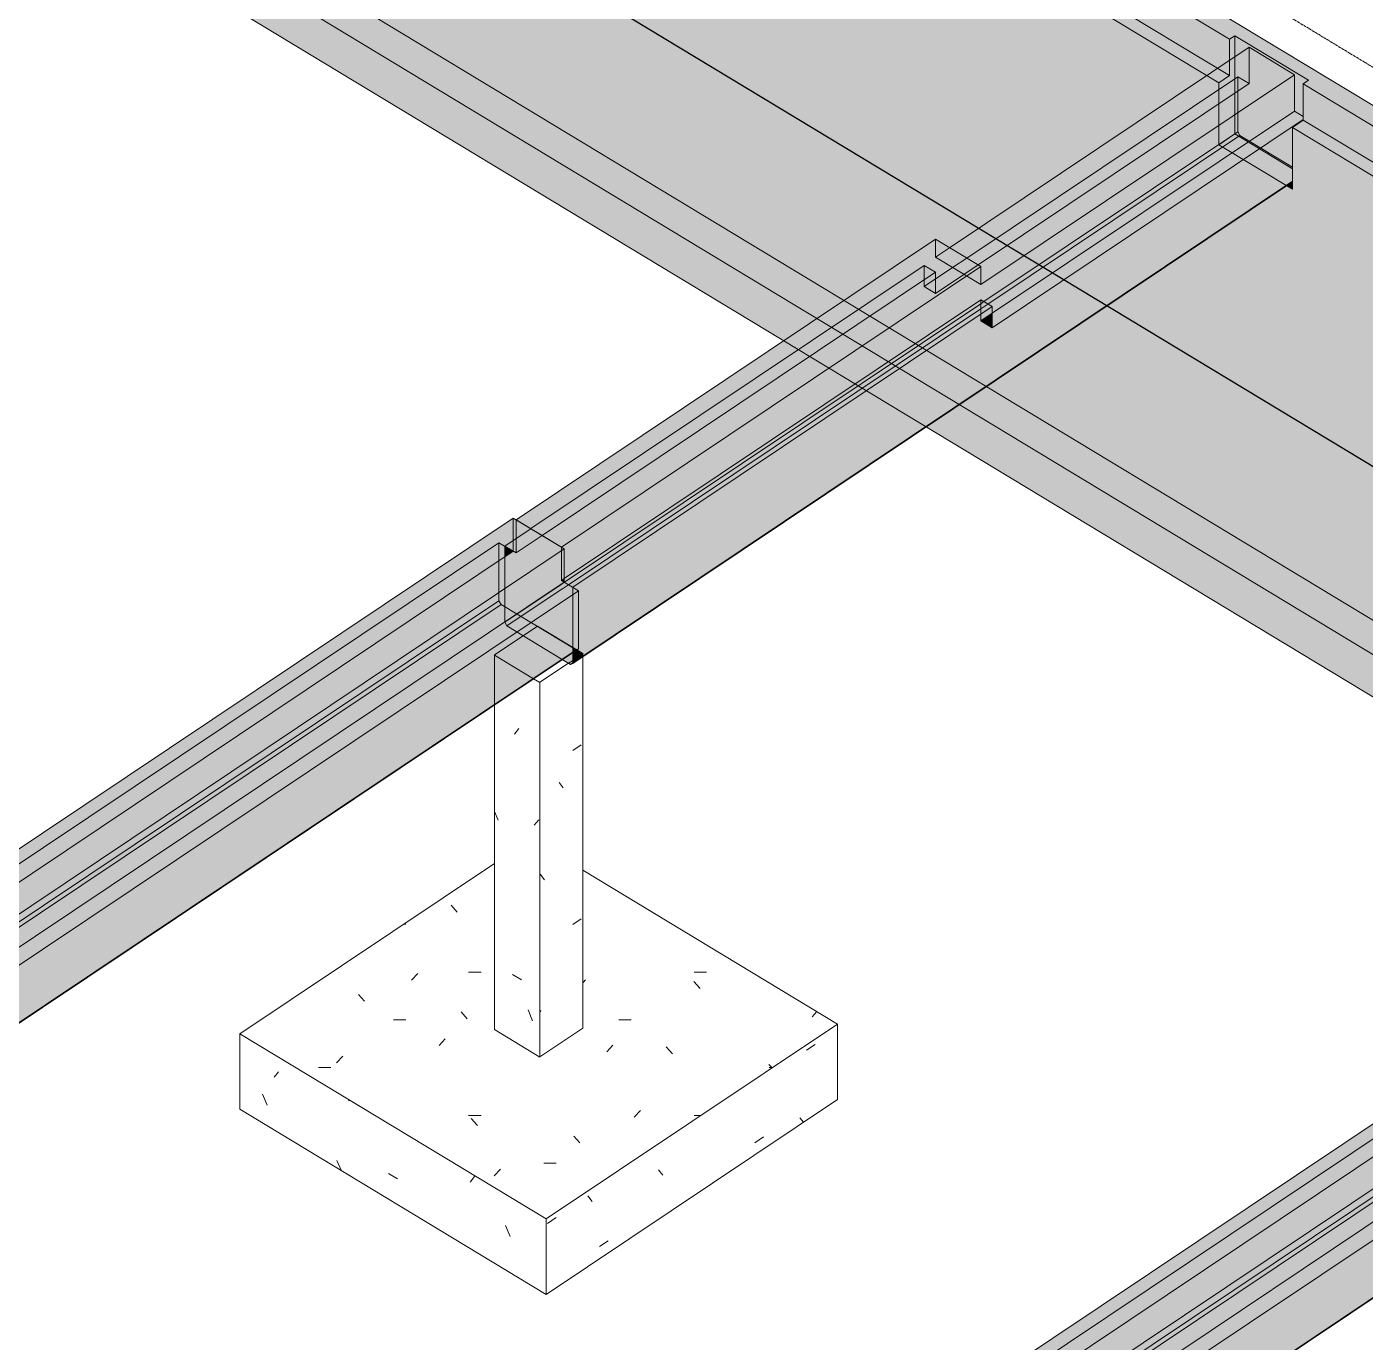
# Model space of a CAD drawing. Header units: inches. Extents: x -4071 to 5659, y -7640 to 11458.
# Drawn here: x -532.3 to -190.2, y -6276.8 to -5940.7 of the extents above; entities that cross this region are included whole.
import ezdxf

# ---------------------------------------------------------------- set-up
doc = ezdxf.new("R2010")
doc.units = ezdxf.units.IN
doc.header["$MEASUREMENT"] = 0
doc.linetypes.add('Grid Line 1_2_', pattern=[0.875, 0.5, -0.125, 0.125, -0.125])
for name, color, linetype, lineweight in [('A-FLOR-LEVL', 51, 'Continuous', 9), ('A-WALL-PATT', 111, 'Continuous', 9), ('G-ANNO-SYMB', 111, 'Continuous', 30), ('S-BEAM', 12, 'Continuous', 9), ('S-COLS', 52, 'Continuous', 9), ('S-FNDN', 32, 'Continuous', 18)]:
    doc.layers.add(name, color=color, linetype=linetype, lineweight=lineweight)
pattern_1 = [(33.782, (-6318.237, -5880.649), (52.90613, 50.213765), [2.626, -45.114, 2.626, -299.726]), (33.782, (-6318.237, -5880.649), (52.90613, 50.213765), [-50.365, -45.114, 2.626, -92.854, -159.132]), (33.782, (-6318.237, -5880.649), (52.90613, 50.213765), [-190.959, 2.626, -45.114, 2.626, -108.767]), (33.782, (-6318.237, -5880.649), (52.90613, 50.213765), [-241.324, -29.201, 2.626, -76.94]), (128.178, (-6298.398, -5859.966), (-37.9074, 18.56926), [1.765, -30.332, 1.765, -201.518]), (128.178, (-6298.398, -5859.966), (-37.9074, 18.56926), [-33.863, -30.332, 1.765, -62.429, -106.991]), (128.178, (-6298.398, -5859.966), (-37.9074, 18.56926), [-128.389, 1.765, -30.332, 1.765, -73.128]), (128.178, (-6298.398, -5859.966), (-37.9074, 18.56926), [-162.252, -19.633, 1.765, -51.73]), (249.034, (-6291.784, -5825.902), (-14.99825, -68.78229), [3.05, -52.398, -351.167]), (249.034, (-6291.784, -5825.902), (-14.99825, -68.78229), [-55.447, 3.05, -52.398, -295.72]), (249.034, (-6291.784, -5825.902), (-14.99825, -68.78229), [-110.895, 3.05, -107.845, -184.825]), (249.034, (-6291.784, -5825.902), (-14.99825, -68.78229), [-221.79, 3.05, -52.398, -129.377]), (249.034, (-6291.784, -5825.902), (-14.99825, -68.78229), [-277.237, 3.05, -33.915, -92.412]), (249.034, (-6291.784, -5825.902), (-14.99825, -68.78229), [-314.202, 3.05, -89.363])]

# ---------------------------------------------------------------- blocks, each defined once
blk = doc.blocks.new('Zapata-Rectangular - FT90 - 9-0x9-0x2-1-V14-FOUNDATION - 3D - VIEW 1')
at = {"layer": 'S-FNDN', "lineweight": 9}
h = blk.add_hatch(dxfattribs=at)
h.set_pattern_fill('FP_18', color=256, style=0, pattern_type=2)
h.set_pattern_definition([(0, (-5641.845, -7683.688), (76.8, 12.207), [3.168, -54.432, 3.168, -54.432, -307.2]), (0, (-5641.845, -7683.688), (76.8, 12.207), [-115.2, 3.168, -112.032, 3.168, -54.432, -134.4]), (0, (-5641.845, -7683.688), (76.8, 12.207), [-288, 3.168, -35.232, 3.168, -92.832]), (132.243, (-5613.045, -7677.585), (-55.02766, 36.18154), [2.356, -40.483, 2.356, -268.959]), (132.243, (-5613.045, -7677.585), (-55.02766, 36.18154), [-45.195, -40.483, 2.356, -83.322, -142.798]), (132.243, (-5613.045, -7677.585), (-55.02766, 36.18154), [-171.357, 2.356, -40.483, 2.356, -97.602]), (132.243, (-5613.045, -7677.585), (-55.02766, 36.18154), [-216.552, -26.203, 2.356, -69.043]), (227.757, (-5603.445, -7653.172), (-21.77184, -48.38888), [2.356, -40.483, -271.315]), (227.757, (-5603.445, -7653.172), (-21.77184, -48.38888), [-42.839, 2.356, -40.483, -228.476]), (227.757, (-5603.445, -7653.172), (-21.77184, -48.38888), [-85.679, 2.356, -83.322, -142.798]), (227.757, (-5603.445, -7653.172), (-21.77184, -48.38888), [-171.357, 2.356, -40.483, -99.958]), (227.757, (-5603.445, -7653.172), (-21.77184, -48.38888), [-214.196, 2.356, -26.203, -71.399]), (227.757, (-5603.445, -7653.172), (-21.77184, -48.38888), [-242.756, 2.356, -69.043])])
h.paths.add_polyline_path([(-4715.48, -6245.24), (-4641.08, -6195.47), (-4706.11, -6156.18), (-4706.16, -6196.56), (-4717.13, -6203.9), (-4728.73, -6196.89), (-4728.73, -6154.44), (-4793.76, -6197.94), (-4717.08, -6244.28)], flags=0)
h = blk.add_hatch(dxfattribs=at)
h.set_pattern_fill('FP_46', color=256, style=0, pattern_type=2)
h.set_pattern_definition([(328.86, (-4072.429, -5239.389), (55.67085, -18.81529), [2.683, -46.099, 2.683, -306.271]), (328.86, (-4072.429, -5239.389), (55.67085, -18.81529), [-51.465, -46.099, 2.683, -94.881, -162.607]), (328.86, (-4072.429, -5239.389), (55.67085, -18.81529), [-195.129, 2.683, -46.099, 2.683, -111.142]), (328.86, (-4072.429, -5239.389), (55.67085, -18.81529), [-246.594, -29.838, 2.683, -78.621]), (112.215, (-4051.552, -5244.592), (-39.88829, 68.02856), [3.037, -52.179, 3.037, -346.664]), (112.215, (-4051.552, -5244.592), (-39.88829, 68.02856), [-58.253, -52.179, 3.037, -107.395, -184.053]), (112.215, (-4051.552, -5244.592), (-39.88829, 68.02856), [-220.864, 3.037, -52.179, 3.037, -125.8]), (112.215, (-4051.552, -5244.592), (-39.88829, 68.02856), [-279.117, -33.774, 3.037, -88.99]), (231.12, (-4044.593, -5219.156), (-15.7821, -49.21331), [1.829, -31.43, 1.829, -208.811]), (231.12, (-4044.593, -5219.156), (-15.7821, -49.21331), [-35.088, -31.43, 1.829, -64.689, -110.863]), (231.12, (-4044.593, -5219.156), (-15.7821, -49.21331), [-133.036, 1.829, -31.43, 1.829, -75.775]), (231.12, (-4044.593, -5219.156), (-15.7821, -49.21331), [-168.124, -20.343, 1.829, -53.602])])
h.paths.add_polyline_path([(-4715.48, -6264.54), (-4715.48, -6245.24), (-4793.76, -6197.94), (-4793.76, -6217.24), (-4724.76, -6258.93)], flags=0)
h = blk.add_hatch(dxfattribs=at)
h.set_pattern_fill('FP_48', color=256, style=0, pattern_type=2)
h.set_pattern_definition([(33.782, (-6284.893, -5900.795), (52.90613, 50.213765), [2.626, -45.114, 2.626, -299.726]), (33.782, (-6284.893, -5900.795), (52.90613, 50.213765), [-50.365, -45.114, 2.626, -92.854, -159.132]), (33.782, (-6284.893, -5900.795), (52.90613, 50.213765), [-190.959, 2.626, -45.114, 2.626, -108.767]), (33.782, (-6284.893, -5900.795), (52.90613, 50.213765), [-241.324, -29.201, 2.626, -76.94]), (128.178, (-6265.053, -5880.113), (-37.9074, 18.56926), [1.765, -30.332, 1.765, -201.518]), (128.178, (-6265.053, -5880.113), (-37.9074, 18.56926), [-33.863, -30.332, 1.765, -62.429, -106.991]), (128.178, (-6265.053, -5880.113), (-37.9074, 18.56926), [-128.389, 1.765, -30.332, 1.765, -73.128]), (128.178, (-6265.053, -5880.113), (-37.9074, 18.56926), [-162.252, -19.633, 1.765, -51.73]), (249.034, (-6258.44, -5846.048), (-14.99825, -68.78229), [3.05, -52.398, 3.05, -348.117]), (249.034, (-6258.44, -5846.048), (-14.99825, -68.78229), [-58.497, -52.398, 3.05, -107.845, -184.825]), (249.034, (-6258.44, -5846.048), (-14.99825, -68.78229), [-221.79, 3.05, -52.398, 3.05, -126.328]), (249.034, (-6258.44, -5846.048), (-14.99825, -68.78229), [-280.287, -33.915, 3.05, -89.363])])
h.paths.add_polyline_path([(-4715.48, -6264.54), (-4641.08, -6214.77), (-4641.08, -6195.47), (-4715.48, -6245.24)], flags=0)
at = {"layer": 'S-FNDN', "color": 143, "lineweight": 9}
for p, q in [((-4728.73, -6154.44), (-4793.76, -6197.94)), ((-4641.08, -6195.47), (-4706.11, -6156.18)), ((-4793.76, -6197.94), (-4715.48, -6245.24)), ((-4793.76, -6197.94), (-4793.76, -6217.24)), ((-4715.48, -6245.24), (-4641.08, -6195.47)), ((-4641.08, -6214.77), (-4641.08, -6195.47)), ((-4641.08, -6214.77), (-4715.48, -6264.54)), ((-4715.48, -6264.54), (-4793.76, -6217.24)), ((-4715.48, -6264.54), (-4715.48, -6245.24))]:
    blk.add_line(p, q, dxfattribs=at)
blk = doc.blocks.new('034100 - Precast Structural Concrete - Column - Corbels - 16_x16_-1699972-FOUNDATION - 3D - VIEW 1')
at = {"layer": 'S-COLS'}
h = blk.add_hatch(dxfattribs=at)
h.set_pattern_fill('FP_52', color=256, style=0, pattern_type=2)
h.set_pattern_definition([(0, (-5641.845, -7587.974), (76.8, 12.207), [3.168, -54.432, 3.168, -54.432, -307.2]), (0, (-5641.845, -7587.974), (76.8, 12.207), [-115.2, 3.168, -112.032, 3.168, -54.432, -134.4]), (0, (-5641.845, -7587.974), (76.8, 12.207), [-288, 3.168, -35.232, 3.168, -92.832]), (132.243, (-5613.045, -7581.871), (-55.02766, 36.18154), [2.356, -40.483, 2.356, -268.959]), (132.243, (-5613.045, -7581.871), (-55.02766, 36.18154), [-45.195, -40.483, 2.356, -83.322, -142.798]), (132.243, (-5613.045, -7581.871), (-55.02766, 36.18154), [-171.357, 2.356, -40.483, 2.356, -97.602]), (132.243, (-5613.045, -7581.871), (-55.02766, 36.18154), [-216.552, -26.203, 2.356, -69.043]), (227.757, (-5603.445, -7557.458), (-21.77184, -48.38888), [2.356, -40.483, -271.315]), (227.757, (-5603.445, -7557.458), (-21.77184, -48.38888), [-42.839, 2.356, -40.483, -228.476]), (227.757, (-5603.445, -7557.458), (-21.77184, -48.38888), [-85.679, 2.356, -83.322, -142.798]), (227.757, (-5603.445, -7557.458), (-21.77184, -48.38888), [-171.357, 2.356, -40.483, -99.958]), (227.757, (-5603.445, -7557.458), (-21.77184, -48.38888), [-214.196, 2.356, -26.203, -71.399]), (227.757, (-5603.445, -7557.458), (-21.77184, -48.38888), [-242.756, 2.356, -69.043])])
h.paths.add_polyline_path([(-4717.13, -6108.18), (-4709.79, -6103.27), (-4711.38, -6102.32), (-4718.72, -6107.23), (-4717.19, -6108.15)], flags=0)
h = blk.add_hatch(dxfattribs=at)
h.set_pattern_fill('FP_3', color=256, style=0, pattern_type=2)
h.set_pattern_definition(pattern_1)
h.paths.add_polyline_path([(-4717.08, -6203.86), (-4706.16, -6196.56), (-4706.16, -6101.62), (-4709.28, -6103.58), (-4709.86, -6103.32), (-4717.08, -6108.15), (-4717.08, -6159.16)], flags=0)
h = blk.add_hatch(dxfattribs=at)
h.set_pattern_fill('FP_51', color=256, style=0, pattern_type=2)
h.set_pattern_definition([(328.86, (-4040.74, -5218.19), (55.67085, -18.81529), [2.683, -46.099, 2.683, -306.271]), (328.86, (-4040.74, -5218.19), (55.67085, -18.81529), [-51.465, -46.099, 2.683, -94.881, -162.607]), (328.86, (-4040.74, -5218.19), (55.67085, -18.81529), [-195.129, 2.683, -46.099, 2.683, -111.142]), (328.86, (-4040.74, -5218.19), (55.67085, -18.81529), [-246.594, -29.838, 2.683, -78.621]), (112.215, (-4019.864, -5223.393), (-39.88829, 68.02856), [3.037, -52.179, 3.037, -346.664]), (112.215, (-4019.864, -5223.393), (-39.88829, 68.02856), [-58.253, -52.179, 3.037, -107.395, -184.053]), (112.215, (-4019.864, -5223.393), (-39.88829, 68.02856), [-220.864, 3.037, -52.179, 3.037, -125.8]), (112.215, (-4019.864, -5223.393), (-39.88829, 68.02856), [-279.117, -33.774, 3.037, -88.99]), (231.12, (-4012.905, -5197.957), (-15.7821, -49.21331), [1.829, -31.43, 1.829, -208.811]), (231.12, (-4012.905, -5197.957), (-15.7821, -49.21331), [-35.088, -31.43, 1.829, -64.689, -110.863]), (231.12, (-4012.905, -5197.957), (-15.7821, -49.21331), [-133.036, 1.829, -31.43, 1.829, -75.775]), (231.12, (-4012.905, -5197.957), (-15.7821, -49.21331), [-168.124, -20.343, 1.829, -53.602])])
h.paths.add_polyline_path([(-4717.13, -6203.9), (-4717.13, -6108.18), (-4718.72, -6107.23), (-4728.73, -6113.93), (-4728.73, -6196.89), (-4724.76, -6199.29)], flags=0)
h = blk.add_hatch(dxfattribs=at)
h.set_pattern_fill('FP_3', color=256, style=0, pattern_type=2)
h.set_pattern_definition(pattern_1)
h.paths.add_polyline_path([(-4717.13, -6203.9), (-4717.08, -6203.86), (-4717.13, -6159.16)], flags=0)
h = blk.add_hatch(dxfattribs=at)
h.set_pattern_fill('FP_3', color=256, style=0, pattern_type=2)
h.set_pattern_definition(pattern_1)
h.paths.add_polyline_path([(-4706.16, -6196.56), (-4706.11, -6196.52), (-4706.16, -6159.16)], flags=0)
for p, q in [((-4721.39, -6096.27), (-4717.76, -6093.84)), ((-4717.76, -6093.84), (-4717.71, -6093.8)), ((-4717.71, -6093.8), (-4707.69, -6099.85)), ((-4728.68, -6101.14), (-4721.39, -6096.27)), ((-4728.73, -6101.18), (-4728.68, -6101.14)), ((-4728.73, -6101.18), (-4728.73, -6113.93)), ((-4718.72, -6107.23), (-4728.73, -6101.18)), ((-4708.81, -6102.62), (-4709.79, -6103.27)), ((-4706.16, -6100.85), (-4708.71, -6102.55)), ((-4707.69, -6099.85), (-4706.11, -6100.81)), ((-4706.11, -6100.81), (-4706.16, -6100.85)), ((-4706.11, -6100.81), (-4706.11, -6101.58)), ((-4706.11, -6101.58), (-4706.11, -6196.52)), ((-4709.79, -6103.27), (-4717.08, -6108.15)), ((-4717.13, -6108.18), (-4718.72, -6107.23)), ((-4717.08, -6108.15), (-4717.13, -6108.18)), ((-4717.13, -6108.18), (-4717.13, -6203.9)), ((-4728.73, -6113.93), (-4728.73, -6196.89)), ((-4717.13, -6203.9), (-4728.73, -6196.89)), ((-4706.16, -6196.56), (-4717.08, -6203.86)), ((-4706.11, -6196.52), (-4706.16, -6196.56)), ((-4717.08, -6203.86), (-4717.13, -6203.9))]:
    blk.add_line(p, q, dxfattribs=at)
blk = doc.blocks.new('034100 - Precast Structural Concrete - Inverted Tee - IT 28IT32 _11_F _ 11_B SHELF_-1925201-FOUNDATION - 3D - VIEW 1')
at = {"layer": 'S-BEAM', "transparency": 33554534}
h = blk.add_hatch(color=9, dxfattribs=at)
h.paths.add_polyline_path([(-5154.59, -6069.1), (-4963.14, -5941.02), (-4963.14, -5932.9), (-5160.97, -6065.25), (-5155.31, -6068.67)], flags=0)
h.paths.add_polyline_path([(-5164.6, -6063.06), (-4964.6, -5929.26), (-4963.14, -5930.13), (-4960.24, -5928.19), (-4960.27, -5923.39), (-4960.98, -5922.96), (-5167.64, -6061.22), (-5166.91, -6061.66)], flags=0)
h = blk.add_hatch(color=9, dxfattribs=at)
h.paths.add_polyline_path([(-5167.64, -6069.71), (-5167.64, -6065.1), (-5171.27, -6067.52), (-5168.65, -6069.1)], flags=0)
h.paths.add_polyline_path([(-5160.98, -6065.26), (-4963.14, -5932.9), (-4963.17, -5930.13), (-4964.6, -5929.26), (-5164.61, -6063.07)], flags=0)
for points in [[(-5154.59, -6077.59), (-4963.14, -5949.51), (-4963.14, -5941.02), (-5154.59, -6069.1), (-5154.59, -6077.16)], [(-5150.97, -6079.78), (-4960.06, -5952.07), (-4962.57, -5950.55), (-4963.18, -5949.54), (-5154.59, -6077.59), (-5151.54, -6079.44)], [(-5149.81, -6093.84), (-4965.77, -5970.71), (-4965.71, -5957.93), (-4958.43, -5953.05), (-4960.06, -5952.07), (-5150.97, -6079.78), (-5150.97, -6088.97), (-5149.81, -6089.71)], [(-5167.64, -6069.71), (-5160.98, -6065.26), (-5164.61, -6063.07), (-5167.64, -6065.1), (-5167.64, -6069.1)], [(-5171.27, -6073.06), (-5166.93, -6070.16), (-5169.83, -6068.4), (-5171.27, -6069.37), (-5171.27, -6069.71)], [(-5151.54, -6094.88), (-5150.97, -6094.61), (-5150.97, -6088.97), (-5161.46, -6082.7), (-5166.32, -6085.95), (-5151.98, -6094.61)]]:
    blk.add_hatch(color=9, dxfattribs=at).paths.add_polyline_path(points, flags=0)
h = blk.add_hatch(color=9, dxfattribs=at)
h.paths.add_polyline_path([(-5150.97, -6094.61), (-5149.81, -6093.84), (-5149.86, -6089.64), (-5150.97, -6089.04), (-5150.97, -6090.45)], flags=0)
h.paths.add_polyline_path([(-4965.77, -5970.71), (-4948.41, -5959.1), (-4958.43, -5953.05), (-4965.77, -5957.96)], flags=0)
h = blk.add_hatch(color=9, dxfattribs=at)
h.paths.add_polyline_path([(-5152.43, -6088.09), (-5152.43, -6078.91), (-5155.33, -6077.15), (-5155.33, -6068.67), (-5160.98, -6065.26), (-5167.64, -6069.71), (-5171.27, -6067.52), (-5171.27, -6069.37), (-5169.83, -6068.4), (-5166.93, -6070.16), (-5171.27, -6073.06), (-5171.27, -6082.35), (-5170.7, -6083.3), (-5166.32, -6085.95), (-5161.35, -6082.7), (-5152.78, -6087.88)], flags=0)
h.paths.add_polyline_path([(-5167.64, -6065.1), (-5164.61, -6063.07), (-5166.93, -6061.66), (-5167.64, -6062.14)], flags=0)
h = blk.add_hatch(color=9, dxfattribs=at)
h.paths.add_polyline_path([(-5150.97, -6088.97), (-5150.97, -6079.78), (-5154.59, -6077.59), (-5154.59, -6069.1), (-5155.33, -6068.67), (-5155.33, -6077.16), (-5152.43, -6078.91), (-5152.35, -6088.14), (-5151.54, -6088.63)], flags=0)
h.paths.add_polyline_path([(-5164.61, -6063.07), (-5164.6, -6063.06), (-5167.64, -6061.22), (-5167.64, -6062.14), (-5166.93, -6061.66)], flags=0)
at = {"layer": 'S-BEAM', "color": 143}
for p, q in [((-5167.64, -6061.22), (-4960.98, -5922.96)), ((-4960.98, -5922.96), (-4947.93, -5930.85)), ((-4947.93, -5930.85), (-5154.59, -6069.1)), ((-4947.93, -5930.85), (-4947.93, -5939.34)), ((-5154.59, -6077.59), (-4947.93, -5939.34)), ((-5150.97, -6079.78), (-4944.31, -5941.53)), ((-4947.93, -5939.34), (-4944.31, -5941.53)), ((-4944.31, -5941.53), (-4944.31, -5956.36)), ((-5150.97, -6094.61), (-4944.31, -5956.36)), ((-5154.59, -6069.1), (-5167.64, -6061.22)), ((-5167.64, -6061.22), (-5167.64, -6062.14)), ((-5154.59, -6077.59), (-5154.59, -6069.1)), ((-5150.97, -6079.78), (-5154.59, -6077.59)), ((-5150.97, -6094.61), (-5150.97, -6079.78)), ((-5152.42, -6094.35), (-5151.54, -6094.88)), ((-5151.54, -6094.88), (-5150.97, -6094.61))]:
    blk.add_line(p, q, dxfattribs=at)
at = {"layer": 'S-BEAM', "color": 9}
for p, q in [((-4960.98, -5931.45), (-4960.98, -5922.96)), ((-5164.6, -6063.06), (-4964.6, -5929.26)), ((-5160.97, -6065.25), (-4960.98, -5931.45)), ((-4964.6, -5933.88), (-4964.6, -5929.26)), ((-4964.6, -5929.26), (-4960.98, -5931.45)), ((-4964.6, -5944.09), (-4964.6, -5933.88)), ((-5155.33, -6071.69), (-4964.6, -5944.09)), ((-5155.33, -6073.02), (-4964.03, -5945.05)), ((-4964.03, -5945.05), (-4964.6, -5944.09)), ((-4944.88, -5956.62), (-4964.03, -5945.05)), ((-5150.97, -6094.49), (-4944.88, -5956.62)), ((-4944.31, -5956.36), (-4944.88, -5956.62)), ((-5171.27, -6067.52), (-5167.64, -6065.1)), ((-5167.64, -6062.14), (-5167.64, -6069.71)), ((-5167.64, -6065.1), (-5164.61, -6063.07)), ((-5167.64, -6069.71), (-5160.98, -6065.26)), ((-5167.64, -6069.71), (-5171.27, -6067.52)), ((-5171.27, -6067.52), (-5171.27, -6069.37)), ((-5171.27, -6069.37), (-5171.27, -6073.06)), ((-5171.27, -6082.35), (-5155.33, -6071.69)), ((-5171.27, -6073.06), (-5171.27, -6082.35)), ((-5170.7, -6083.3), (-5155.33, -6073.02)), ((-5171.27, -6082.35), (-5170.7, -6083.3)), ((-5170.7, -6083.3), (-5152.43, -6094.34)), ((-5151.54, -6094.88), (-5150.99, -6094.51))]:
    blk.add_line(p, q, dxfattribs=at)
blk = doc.blocks.new('034100 - Precast Structural Concrete - Inverted Tee - IT 28IT32 _11_F _ 11_B SHELF_-1925202-FOUNDATION - 3D - VIEW 1')
at = {"layer": 'S-BEAM', "transparency": 33554534}
h = blk.add_hatch(color=9, dxfattribs=at)
h.paths.add_polyline_path([(-4680.55, -6355.55), (-4680.55, -6355.53), (-4686.93, -6351.69)], flags=0)
h.paths.add_polyline_path([(-4690.55, -6349.5), (-4690.54, -6349.49), (-4693.6, -6347.66)], flags=0)
h.paths.add_polyline_path([(-4474.57, -6216.83), (-4474.57, -6216.81), (-4479.5, -6213.85)], flags=0)
h.paths.add_polyline_path([(-4482.4, -6212.1), (-4482.39, -6212.09), (-4486.17, -6209.82)], flags=0)
h = blk.add_hatch(color=9, dxfattribs=at)
h.paths.add_polyline_path([(-4680.53, -6355.54), (-4489.07, -6227.45), (-4489.07, -6219.33), (-4686.91, -6351.68), (-4680.55, -6355.53)], flags=0)
h.paths.add_polyline_path([(-4690.54, -6349.49), (-4490.51, -6215.67), (-4489.06, -6216.55), (-4486.17, -6214.62), (-4486.17, -6209.8), (-4486.88, -6209.37), (-4693.56, -6347.66)], flags=0)
h = blk.add_hatch(color=9, dxfattribs=at)
h.paths.add_polyline_path([(-4693.6, -6356.15), (-4693.6, -6351.54), (-4697.19, -6353.96), (-4693.9, -6355.97)], flags=0)
h.paths.add_polyline_path([(-4686.91, -6351.68), (-4489.07, -6219.33), (-4489.07, -6216.54), (-4490.51, -6215.67), (-4690.54, -6349.49)], flags=0)
h = blk.add_hatch(color=9, dxfattribs=at)
h.paths.add_polyline_path([(-4693.6, -6356.15), (-4686.91, -6351.68), (-4690.55, -6349.5), (-4693.6, -6351.54), (-4693.6, -6355.97)], flags=0)
h.paths.add_polyline_path([(-4694.32, -6355.72), (-4694.31, -6355.71), (-4697.22, -6353.96)], flags=0)
h.paths.add_polyline_path([(-4486.9, -6217.87), (-4486.88, -6217.86), (-4487.92, -6217.26)], flags=0)
h = blk.add_hatch(color=9, dxfattribs=at)
h.paths.add_polyline_path([(-4676.93, -6366.23), (-4676.93, -6366.21), (-4679.81, -6364.47), (-4679.81, -6363.54), (-4680.55, -6364.04), (-4676.94, -6366.22)], flags=0)
h.paths.add_polyline_path([(-4471.68, -6227.07), (-4471.68, -6227.05), (-4472.25, -6226.73)], flags=0)
for points in [[(-4679.81, -6363.54), (-4489.07, -6235.94), (-4489.07, -6227.45), (-4680.52, -6355.55), (-4679.81, -6355.97), (-4679.81, -6356.15)], [(-4676.91, -6366.22), (-4485.99, -6238.49), (-4488.5, -6236.97), (-4489.11, -6235.96), (-4679.81, -6363.54), (-4679.81, -6364.47), (-4676.93, -6366.21)], [(-4675.74, -6380.26), (-4491.69, -6257.14), (-4491.64, -6244.35), (-4484.35, -6239.48), (-4485.99, -6238.49), (-4676.91, -6366.23), (-4676.91, -6375.39), (-4675.74, -6376.13)], [(-4697.22, -6357.66), (-4694.32, -6355.72), (-4697.22, -6353.96), (-4697.22, -6356.15)], [(-4680.55, -6364.04), (-4679.81, -6363.54), (-4679.81, -6355.97), (-4680.55, -6355.55), (-4680.55, -6356.47)], [(-4677.5, -6381.32), (-4676.93, -6381.06), (-4676.93, -6375.38), (-4687.39, -6369.13), (-4692.27, -6372.39), (-4677.93, -6381.06)]]:
    blk.add_hatch(color=9, dxfattribs=at).paths.add_polyline_path(points, flags=0)
h = blk.add_hatch(color=9, dxfattribs=at)
h.paths.add_polyline_path([(-4676.91, -6381.05), (-4675.74, -6380.26), (-4675.79, -6376.07), (-4676.91, -6375.46), (-4676.91, -6376.88)], flags=0)
h.paths.add_polyline_path([(-4491.69, -6257.14), (-4474.34, -6245.53), (-4484.35, -6239.48), (-4491.69, -6244.39)], flags=0)
h = blk.add_hatch(color=9, dxfattribs=at)
h.paths.add_polyline_path([(-4676.93, -6375.38), (-4676.94, -6366.22), (-4680.55, -6364.04), (-4680.55, -6355.55), (-4686.93, -6351.69), (-4693.6, -6356.15), (-4694.32, -6355.72), (-4697.22, -6357.66), (-4697.22, -6368.79), (-4696.65, -6369.75), (-4692.27, -6372.39), (-4687.28, -6369.13), (-4677.5, -6375.04)], flags=0)
h.paths.add_polyline_path([(-4693.6, -6351.54), (-4690.55, -6349.5), (-4693.6, -6347.66)], flags=0)
at = {"layer": 'S-BEAM', "color": 143}
for p, q in [((-4693.6, -6347.66), (-4486.88, -6209.37)), ((-4486.88, -6209.37), (-4473.83, -6217.26)), ((-4473.83, -6217.26), (-4680.55, -6355.55)), ((-4473.83, -6217.26), (-4473.83, -6225.75)), ((-4679.81, -6363.54), (-4473.83, -6225.75)), ((-4473.83, -6225.75), (-4470.21, -6227.94)), ((-4676.93, -6366.23), (-4470.21, -6227.94)), ((-4470.21, -6227.94), (-4470.21, -6242.77)), ((-4676.93, -6381.06), (-4470.21, -6242.77)), ((-4680.55, -6355.55), (-4693.6, -6347.66)), ((-4676.93, -6366.23), (-4679.83, -6364.48)), ((-4676.93, -6381.06), (-4676.93, -6366.23))]:
    blk.add_line(p, q, dxfattribs=at)
at = {"layer": 'S-BEAM', "color": 9}
for p, q in [((-4486.88, -6217.86), (-4486.88, -6209.37)), ((-4690.54, -6349.49), (-4490.51, -6215.67)), ((-4490.51, -6220.29), (-4490.51, -6215.67)), ((-4490.51, -6215.67), (-4486.88, -6217.86)), ((-4686.91, -6351.68), (-4486.88, -6217.86)), ((-4490.51, -6230.5), (-4490.51, -6220.29)), ((-4679.81, -6357.15), (-4490.51, -6230.5)), ((-4679.81, -6358.48), (-4489.93, -6231.46)), ((-4489.93, -6231.46), (-4490.51, -6230.5)), ((-4489.07, -6231.98), (-4489.93, -6231.46)), ((-4471.68, -6242.49), (-4489.07, -6231.98)), ((-4676.91, -6380.93), (-4470.78, -6243.03)), ((-4470.78, -6243.03), (-4471.66, -6242.5)), ((-4470.21, -6242.77), (-4470.78, -6243.03)), ((-4693.6, -6347.66), (-4693.6, -6356.15)), ((-4697.22, -6353.96), (-4693.6, -6351.54)), ((-4693.6, -6351.54), (-4690.55, -6349.5)), ((-4693.6, -6356.15), (-4686.93, -6351.69)), ((-4693.6, -6356.15), (-4697.22, -6353.96)), ((-4697.22, -6353.96), (-4697.22, -6357.66)), ((-4680.55, -6364.04), (-4680.55, -6355.55)), ((-4697.22, -6368.79), (-4679.81, -6357.15)), ((-4697.22, -6357.66), (-4697.22, -6368.79)), ((-4696.65, -6369.75), (-4679.81, -6358.48)), ((-4680.55, -6364.04), (-4679.81, -6363.54)), ((-4679.83, -6364.48), (-4680.55, -6364.04)), ((-4697.22, -6368.79), (-4696.65, -6369.75)), ((-4696.65, -6369.75), (-4677.5, -6381.32)), ((-4677.5, -6381.32), (-4676.95, -6380.95)), ((-4677.5, -6381.32), (-4676.93, -6381.06))]:
    blk.add_line(p, q, dxfattribs=at)

msp = doc.modelspace()

# ---------------------------------------------------------------- hatches: boundary and pattern name
at = {"layer": 'A-WALL-PATT'}
h = msp.add_hatch(dxfattribs=at)
h.set_pattern_fill('FP_61', color=256, style=0, pattern_type=2)
h.set_pattern_definition([(33.618, (463.92, -5091.917), (49.9131, -34.807), [4.029, -44.314]), (325.11, (463.92, -5091.917), (-9.655, 61.5722), [5.071, -55.78]), (98.912, (468.08, -5094.817), (40.2577, 26.7647), [5.194, -57.131]), (26.822, (463.92, -5077.1), (74.268, -57.1358), [6.074, -66.809]), (95.852, (470.11, -5081.86), (65.042, 32.886), [7.541, -82.953]), (322.428, (463.92, -5077.096), (65.042, 32.886), [7.809, -85.894]), (348.942, (470.88, -5085.006), (41.5373, -54.9308), [4.965, -54.611]), (307.096, (470.88, -5085.006), (16.93165, 43.50455), [5.739, -63.129]), (68.734, (474.34, -5089.583), (58.4698, -11.427), [3.89, -42.793]), (12.019, (463.92, -5091.917), (0.84624, 24.15677), [1.863, -34.94, 1.863, -35.956, -37.395]), (12.019, (463.92, -5091.917), (0.84624, 24.15677), [-74.621, 1.863, -35.532]), (335.109, (463.92, -5091.917), (18.30617, 18.16544), [2.51, -26.544, 2.51, -45.939, -19.205]), (335.109, (463.92, -5091.917), (18.30617, 18.16544), [-77.503, 2.51, -16.695]), (307.943, (448.402, -5082.541), (37.14794, -24.11492), [3.15, -20.713, 3.15, -71.301, -98.791]), (307.943, (448.402, -5082.541), (37.14794, -24.11492), [-98.314, 3.15, -95.641]), (302.331, (441.443, -5078.336), (40.58288, -17.1022), [3.166, -28.012, 3.166, -46.527, -70.51]), (302.331, (441.443, -5078.336), (40.58288, -17.1022), [-80.871, 3.166, -67.345])])
h.paths.add_polyline_path([(164.821, -6305.579), (190.643, -6288.305), (194.992, -6290.933), (194.992, -6292.342), (237.741, -6263.743), (242.141, -6266.371), (263.775, -6251.899), (28.189, -6109.561), (28.189, -6125.385), (26.683, -6124.475), (-50.01, -6175.782), (152.494, -6298.132)], flags=0)
h.paths.add_polyline_path([(-86.462, -6153.758), (-63.079, -6138.116), (-59.442, -6140.314), (6.297, -6096.335), (-208.847, -5966.348), (-208.881, -5982.151), (-210.353, -5981.262), (-287.045, -6032.569), (-86.701, -6153.614)], flags=0)
h.paths.add_polyline_path([(-323.498, -6010.545), (-300.115, -5994.903), (-296.477, -5997.1), (-230.745, -5953.118), (-445.883, -5823.135), (-445.883, -5838.958), (-447.479, -5838.11), (-524.081, -5889.356), (-323.737, -6010.401)], flags=0)
h.paths.add_polyline_path([(-560.533, -5867.332), (-537.151, -5851.689), (-533.513, -5853.887), (-498.088, -5830.188), (-508.223, -5824.064), (-508.223, -5796.277), (-482.127, -5812.043), (-482.046, -5819.456), (-467.781, -5809.904), (-682.919, -5679.922), (-682.919, -5695.745), (-684.424, -5694.836), (-761.117, -5746.143), (-560.773, -5867.187)], flags=0)
h.paths.add_polyline_path([(-525.62, -5813.553), (-551.715, -5797.787), (-551.715, -5769.999), (-525.62, -5785.766), (-525.62, -5811.748)], flags=0)
h.paths.add_polyline_path([(-569.112, -5787.276), (-595.208, -5771.509), (-595.208, -5743.721), (-569.112, -5759.488), (-569.112, -5778.544)], flags=0)
h.paths.add_polyline_path([(-797.569, -5724.119), (-774.186, -5708.476), (-770.549, -5710.674), (-704.816, -5666.691), (-919.954, -5536.708), (-919.954, -5552.532), (-921.551, -5551.683), (-998.153, -5602.929), (-797.808, -5723.974)], flags=0)
h.paths.add_polyline_path([(-1034.605, -5580.906), (-1011.222, -5565.263), (-1007.585, -5567.461), (-941.846, -5523.482), (-1088.851, -5434.664), (-1088.851, -5548.131), (-1034.844, -5580.761)], flags=0)
at = {"layer": 'S-BEAM', "transparency": 33554534}
for points in [[(-288.517, -6006.541), (-208.349, -5952.91), (-219.947, -5945.902), (-296.477, -5997.1), (-292.102, -5999.744), (-222.847, -5953.413), (-219.947, -5955.165), (-289.202, -6001.496), (-288.517, -6001.91)], [(-305.231, -6021.582), (-288.517, -6010.401), (-285.617, -6012.152), (-285.617, -6013.864), (-208.349, -5962.172), (-208.349, -5952.91), (-288.517, -6006.541), (-292.155, -6004.343), (-311.894, -6017.556), (-307.719, -6020.078)], [(-285.617, -6017.556), (-206.092, -5964.354), (-206.092, -5963.536), (-208.349, -5962.172), (-285.617, -6013.864), (-285.617, -6015.891)], [(-287.045, -6032.569), (-208.847, -5980.255), (-208.847, -5966.348), (-206.092, -5964.505), (-206.092, -5964.354), (-285.617, -6017.556), (-288.517, -6015.804), (-288.554, -6014.117), (-302.331, -6023.334), (-288.517, -6031.68)], [(-311.899, -6017.553), (-292.155, -6004.343), (-292.84, -6003.929), (-300.115, -6008.796), (-303.015, -6007.045), (-295.739, -6002.178), (-300.115, -5999.534), (-296.477, -5997.1), (-300.115, -5994.903), (-323.498, -6010.545), (-319.728, -6012.823), (-303.015, -6001.641), (-300.115, -6003.393), (-316.829, -6014.574)], [(-292.84, -6003.929), (-289.202, -6001.496), (-292.102, -5999.744), (-295.739, -6002.178)], [(-316.829, -6014.574), (-300.115, -6003.393), (-303.015, -6001.641), (-319.728, -6012.823)], [(-302.331, -6023.334), (-288.517, -6014.092), (-288.517, -6010.401), (-305.231, -6021.582)], [(-288.517, -6015.804), (-285.617, -6013.864), (-285.617, -6012.152), (-288.517, -6010.401), (-288.517, -6014.139)], [(-332.205, -6024.861), (-316.829, -6014.574), (-319.728, -6012.823), (-335.105, -6023.109)], [(-285.617, -6017.556), (-285.617, -6013.864), (-288.517, -6015.804)], [(-320.607, -6031.869), (-305.231, -6021.582), (-311.904, -6017.556), (-327.276, -6027.839), (-322.672, -6030.621)], [(-317.708, -6033.62), (-302.331, -6023.334), (-305.231, -6021.582), (-320.607, -6031.869), (-317.912, -6033.497)], [(-302.422, -6042.856), (-287.045, -6032.569), (-302.331, -6023.334), (-317.708, -6033.62), (-310.863, -6037.756)], [(-394.987, -6081.628), (-320.607, -6031.869), (-327.276, -6027.839), (-395.702, -6073.629), (-394.987, -6074.061), (-394.987, -6081.603)], [(-392.802, -6083.858), (-317.708, -6033.62), (-320.607, -6031.869), (-394.987, -6081.628), (-394.965, -6082.551), (-393.373, -6083.513)], [(-390.201, -6101.579), (-302.422, -6042.856), (-317.708, -6033.62), (-392.802, -6083.872), (-391.363, -6084.741), (-391.363, -6099.571), (-391.786, -6099.854), (-390.201, -6100.847), (-390.201, -6101.238)], [(-407.3, -6075.099), (-400.642, -6070.644), (-403.541, -6068.893), (-407.3, -6071.407), (-407.3, -6074.061)], [(-410.199, -6076.116), (-408.035, -6074.668), (-410.199, -6073.361), (-410.199, -6075.099)], [(-395.702, -6082.106), (-394.987, -6081.509), (-394.987, -6074.061), (-395.702, -6073.629), (-395.702, -6075.099)], [(-394.987, -6082.537), (-394.987, -6081.628), (-395.702, -6082.106)], [(-391.786, -6099.854), (-391.363, -6099.571), (-391.363, -6084.741), (-392.802, -6083.872), (-392.802, -6099.24)], [(-393.373, -6103.582), (-392.802, -6103.319), (-392.802, -6099.24), (-401.854, -6093.84), (-405.481, -6096.267), (-393.808, -6103.319)], [(-392.802, -6103.319), (-390.201, -6101.579), (-390.256, -6100.778), (-392.802, -6099.309), (-392.802, -6102.551)]]:
    msp.add_hatch(color=254, dxfattribs=at).paths.add_polyline_path(points, flags=0)
h = msp.add_hatch(color=254, dxfattribs=at)
h.paths.add_polyline_path([(-300.115, -6008.796), (-292.84, -6003.929), (-295.739, -6002.178), (-303.015, -6007.045)], flags=0)
h.paths.add_polyline_path([(-289.202, -6001.496), (-219.947, -5955.165), (-222.847, -5953.413), (-292.102, -5999.744)], flags=0)
h = msp.add_hatch(color=254, dxfattribs=at)
h.paths.add_polyline_path([(-288.517, -6006.541), (-288.517, -6001.91), (-289.202, -6001.496), (-292.84, -6003.929), (-292.155, -6004.343)], flags=0)
h.paths.add_polyline_path([(-295.739, -6002.178), (-292.102, -5999.744), (-296.477, -5997.1), (-300.115, -5999.534), (-296.182, -6001.91)], flags=0)
h = msp.add_hatch(color=254, dxfattribs=at)
h.paths.add_polyline_path([(-327.276, -6027.839), (-311.899, -6017.553), (-316.829, -6014.574), (-332.205, -6024.861)], flags=0)
h.paths.add_polyline_path([(-335.105, -6023.109), (-319.728, -6012.823), (-323.498, -6010.545), (-338.874, -6020.832)], flags=0)
h = msp.add_hatch(color=254, dxfattribs=at)
h.paths.add_polyline_path([(-395.702, -6073.615), (-327.276, -6027.839), (-332.205, -6024.861), (-400.631, -6070.637), (-397.584, -6072.478)], flags=0)
h.paths.add_polyline_path([(-403.53, -6068.885), (-335.105, -6023.109), (-338.874, -6020.832), (-407.3, -6066.608)], flags=0)
h = msp.add_hatch(color=254, dxfattribs=at)
h.paths.add_polyline_path([(-407.3, -6075.099), (-407.3, -6071.407), (-410.199, -6073.347), (-408.035, -6074.654)], flags=0)
h.paths.add_polyline_path([(-400.642, -6070.644), (-332.205, -6024.861), (-335.105, -6023.109), (-403.541, -6068.893)], flags=0)
h = msp.add_hatch(color=254, dxfattribs=at)
h.paths.add_polyline_path([(-392.802, -6099.24), (-392.825, -6083.858), (-395.702, -6082.106), (-395.724, -6073.615), (-400.642, -6070.644), (-407.3, -6075.099), (-408.035, -6074.668), (-410.199, -6076.116), (-410.199, -6092.808), (-409.497, -6093.84), (-405.481, -6096.267), (-401.739, -6093.84), (-393.373, -6098.895)], flags=0)
h.paths.add_polyline_path([(-407.3, -6071.407), (-403.541, -6068.893), (-407.3, -6066.622)], flags=0)
h = msp.add_hatch(color=254, dxfattribs=at)
h.paths.add_polyline_path([(-392.802, -6083.872), (-392.802, -6083.858), (-392.813, -6083.865)], flags=0)
h.paths.add_polyline_path([(-395.702, -6073.629), (-395.702, -6073.615), (-395.712, -6073.623)], flags=0)
h.paths.add_polyline_path([(-403.541, -6068.893), (-403.53, -6068.885), (-407.3, -6066.622)], flags=0)
at = {"layer": 'S-FNDN'}
for points in [[(266.53, -6240.792), (270.663, -6238.027), (-1081.963, -5420.792), (-1086.096, -5423.558), (-936.046, -5514.215), (-934.668, -5513.294), (-915.821, -5524.681), (-917.199, -5525.602), (-699.01, -5657.429), (-697.632, -5656.507), (-678.785, -5667.894), (-680.163, -5668.816), (-461.974, -5800.642), (-460.596, -5799.72), (-441.75, -5811.107), (-443.127, -5812.029), (-224.939, -5943.855), (-223.561, -5942.933), (-204.714, -5954.32), (-206.092, -5955.242), (12.097, -6087.068), (13.475, -6086.147), (32.322, -6097.534), (30.944, -6098.455), (263.775, -6239.128)], [(-224.939, -5949.241), (-223.561, -5948.32), (-223.561, -5942.933), (-224.939, -5943.855), (-224.939, -5945.902)], [(-208.847, -5982.172), (-208.847, -5980.255), (-210.353, -5981.262), (-208.881, -5982.151)]]:
    msp.add_hatch(color=256, dxfattribs=at).paths.add_polyline_path(points, flags=0)
h = msp.add_hatch(color=256, dxfattribs=at)
h.paths.add_polyline_path([(266.53, -6250.055), (266.53, -6240.792), (30.944, -6098.455), (30.944, -6107.718), (263.775, -6248.39)], flags=0)
h.paths.add_polyline_path([(9.053, -6094.491), (12.097, -6092.455), (12.097, -6087.068), (-206.092, -5955.242), (-206.092, -5964.505), (0.155, -6089.115)], flags=0)
h.paths.add_polyline_path([(-227.983, -5951.278), (-224.939, -5949.241), (-224.939, -5943.855), (-443.127, -5812.029), (-443.127, -5821.291), (-236.881, -5945.902)], flags=0)
h.paths.add_polyline_path([(-465.019, -5808.065), (-461.974, -5806.028), (-461.974, -5800.642), (-680.163, -5668.816), (-680.163, -5678.078), (-469.859, -5805.141)], flags=0)
h.paths.add_polyline_path([(-702.054, -5664.852), (-699.01, -5662.815), (-699.01, -5657.429), (-917.199, -5525.602), (-917.199, -5534.865), (-710.952, -5659.476)], flags=0)
h.paths.add_polyline_path([(-939.09, -5521.639), (-936.046, -5519.602), (-936.046, -5514.215), (-1086.096, -5423.558), (-1086.096, -5432.82), (-940.667, -5520.686)], flags=0)
h = msp.add_hatch(color=256, dxfattribs=at)
h.paths.add_polyline_path([(30.944, -6106.749), (30.944, -6098.455), (32.322, -6097.534), (13.475, -6086.147), (13.475, -6091.533), (17.088, -6089.115), (28.687, -6096.123), (28.687, -6105.385)], flags=0)
h.paths.add_polyline_path([(-206.092, -5963.536), (-206.092, -5955.242), (-204.714, -5954.32), (-223.561, -5942.933), (-223.561, -5948.32), (-219.947, -5945.902), (-208.349, -5952.91), (-208.349, -5962.172)], flags=0)
h.paths.add_polyline_path([(-443.127, -5820.323), (-443.127, -5812.029), (-441.75, -5811.107), (-460.596, -5799.813), (-460.596, -5805.107), (-456.983, -5802.689), (-445.385, -5809.696), (-445.385, -5818.959)], flags=0)
h.paths.add_polyline_path([(-680.163, -5677.11), (-680.163, -5668.816), (-678.785, -5667.894), (-697.632, -5656.507), (-697.632, -5661.893), (-694.019, -5659.476), (-682.421, -5666.483), (-682.421, -5675.746)], flags=0)
h.paths.add_polyline_path([(-917.199, -5533.897), (-917.199, -5525.602), (-915.821, -5524.681), (-934.668, -5513.294), (-934.668, -5518.68), (-931.054, -5516.263), (-919.456, -5523.27), (-919.456, -5532.533)], flags=0)
h = msp.add_hatch(color=256, dxfattribs=at)
h.paths.add_polyline_path([(271.023, -6256.278), (277.912, -6251.67), (270.663, -6247.29), (266.53, -6250.055), (30.944, -6107.718), (28.189, -6109.561), (270.663, -6256.061)], flags=0)
h.paths.add_polyline_path([(6.297, -6096.335), (9.053, -6094.491), (-206.092, -5964.505), (-208.847, -5966.348), (6.291, -6096.331)], flags=0)
h.paths.add_polyline_path([(-230.739, -5953.122), (-227.983, -5951.278), (-443.127, -5821.291), (-445.883, -5823.135), (-230.745, -5953.118)], flags=0)
h.paths.add_polyline_path([(-467.774, -5809.908), (-465.019, -5808.065), (-680.163, -5678.078), (-682.919, -5679.922), (-467.781, -5809.904)], flags=0)
h.paths.add_polyline_path([(-704.81, -5666.695), (-702.054, -5664.852), (-917.199, -5534.865), (-919.954, -5536.708), (-704.816, -5666.691)], flags=0)
at = {"layer": 'S-FNDN', "lineweight": 9}
h = msp.add_hatch(dxfattribs=at)
h.set_pattern_fill('FP_16', color=256, style=0, pattern_type=2)
h.set_pattern_definition([(37.15, (-1325.936, -7683.69), (68.85715, -3.8302), [5.806, -63.871]), (356.816, (-1325.936, -7683.69), (-13.3197, 45.9087), [5.747, -63.216]), (106.18, (-1320.2, -7684.01), (55.5361, 42.0792), [3.984, -43.818]), (33.528, (-1325.936, -7671.48), (102.4555, -10.1033), [8.97, -98.667]), (100.369, (-1317.4, -7672.32), (89.7276, 59.4527), [5.893, -64.818]), (354.369, (-1325.936, -7671.48), (89.7277, 59.4537), [8.579, -94.373]), (13.715, (-1316.336, -7674.533), (57.30284, -24.57256), [6.919, -76.11]), (336.789, (-1316.336, -7674.533), (23.3586, 44.2582), [5.196, -57.154]), (62.176, (-1311.56, -7676.58), (80.6615, 19.6845), [4.17, -45.874]), (26.005, (-1325.936, -7683.688), (1.16687, 20.31766), [2.796, -52.455, 2.796, -53.98, -56.141]), (26.005, (-1325.936, -7683.688), (1.16687, 20.31766), [-112.028, 2.796, -53.345]), (4.784, (-1325.936, -7683.688), (25.25438, 24.07207), [3.152, -33.334, 3.152, -57.689, -24.117]), (4.784, (-1325.936, -7683.688), (25.25438, 24.07207), [-97.326, 3.152, -20.965]), (337.951, (-1347.344, -7683.688), (51.24718, -1.37686), [2.883, -18.956, 2.883, -65.254, -90.412]), (337.951, (-1347.344, -7683.688), (51.24718, -1.37686), [-89.975, 2.883, -87.529]), (329.776, (-1356.944, -7683.688), (55.98576, 6.10924), [2.703, -23.919, 2.703, -39.728, -60.206]), (329.776, (-1356.944, -7683.688), (55.98576, 6.10924), [-69.053, 2.703, -57.503])])
h.paths.add_polyline_path([(157.932, -6310.188), (164.821, -6305.579), (-50.01, -6175.782), (-56.898, -6180.391), (137.977, -6298.132)], flags=0)
h.paths.add_polyline_path([(-93.351, -6158.367), (-86.462, -6153.758), (-287.045, -6032.569), (-293.934, -6037.177), (-98.318, -6155.366)], flags=0)
h.paths.add_polyline_path([(-330.386, -6015.154), (-323.498, -6010.545), (-524.081, -5889.356), (-530.97, -5893.964), (-335.354, -6012.152)], flags=0)
h.paths.add_polyline_path([(-567.422, -5871.94), (-560.533, -5867.332), (-761.117, -5746.143), (-768.006, -5750.751), (-572.389, -5868.939)], flags=0)
h.paths.add_polyline_path([(-804.458, -5728.727), (-797.569, -5724.119), (-998.153, -5602.929), (-1005.041, -5607.538), (-809.425, -5725.726)], flags=0)
h.paths.add_polyline_path([(-1041.493, -5585.514), (-1034.605, -5580.906), (-1077.978, -5554.7), (-1084.867, -5559.309), (-1046.461, -5582.513)], flags=0)
h = msp.add_hatch(dxfattribs=at)
h.set_pattern_fill('FP_62', color=256, style=0, pattern_type=2)
h.set_pattern_definition([(33.618, (457.03, -5096.525), (49.9131, -34.807), [4.029, -44.314]), (325.11, (457.03, -5096.525), (-9.655, 61.5722), [5.071, -55.78]), (98.912, (461.19, -5099.426), (40.2577, 26.7647), [5.194, -57.131]), (26.822, (457.03, -5081.705), (74.268, -57.1358), [6.074, -66.809]), (95.852, (463.22, -5086.466), (65.042, 32.886), [7.541, -82.953]), (322.428, (457.03, -5081.705), (65.042, 32.886), [7.809, -85.894]), (348.942, (463.99, -5089.614), (41.5373, -54.9308), [4.965, -54.611]), (307.096, (463.99, -5089.614), (16.93165, 43.50455), [5.739, -63.129]), (68.734, (467.45, -5094.19), (58.4698, -11.427), [3.89, -42.793]), (12.019, (457.032, -5096.525), (0.84624, 24.15677), [1.863, -34.94, 1.863, -35.956, -37.395]), (12.019, (457.032, -5096.525), (0.84624, 24.15677), [-74.621, 1.863, -35.532]), (335.109, (457.032, -5096.525), (18.30617, 18.16544), [2.51, -26.544, 2.51, -45.939, -19.205]), (335.109, (457.032, -5096.525), (18.30617, 18.16544), [-77.503, 2.51, -16.695]), (307.943, (441.514, -5087.149), (37.14794, -24.11492), [3.15, -20.713, 3.15, -71.301, -98.791]), (307.943, (441.514, -5087.149), (37.14794, -24.11492), [-98.314, 3.15, -95.641]), (302.331, (434.555, -5082.945), (40.58288, -17.1022), [3.166, -28.012, 3.166, -46.527, -70.51]), (302.331, (434.555, -5082.945), (40.58288, -17.1022), [-80.871, 3.166, -67.345])])
h.paths.add_polyline_path([(149.445, -6315.866), (157.932, -6310.188), (-56.898, -6180.391), (-65.386, -6186.069), (120.091, -6298.132)], flags=0)
h.paths.add_polyline_path([(-101.838, -6164.045), (-93.351, -6158.367), (-293.934, -6037.177), (-302.422, -6042.856), (-107.261, -6160.769)], flags=0)
h.paths.add_polyline_path([(-338.874, -6020.832), (-330.386, -6015.154), (-530.97, -5893.964), (-539.458, -5899.643), (-344.297, -6017.556)], flags=0)
h.paths.add_polyline_path([(-575.91, -5877.619), (-567.422, -5871.94), (-768.006, -5750.751), (-776.493, -5756.429), (-581.332, -5874.342)], flags=0)
h.paths.add_polyline_path([(-812.945, -5734.406), (-804.458, -5728.727), (-1005.041, -5607.538), (-1013.529, -5613.216), (-818.368, -5731.129)], flags=0)
h.paths.add_polyline_path([(-1049.981, -5591.192), (-1041.493, -5585.514), (-1084.867, -5559.309), (-1084.867, -5570.115), (-1055.404, -5587.916)], flags=0)

# ---------------------------------------------------------------- linework, layer by layer
at = {"layer": 'A-FLOR-LEVL', "linetype": 'Grid Line 1_2_'}
msp.add_line((483.468, -6356.855), (-1071.491, -5417.374), dxfattribs=at)
at = {"layer": 'G-ANNO-SYMB'}
msp.add_line((-1071.491, -5519.366), (483.468, -6458.847), dxfattribs=at)
at = {"layer": 'S-BEAM', "color": 143}
for p, q in [((-296.477, -5997.1), (-219.947, -5945.902)), ((-219.947, -5945.902), (-208.349, -5952.91)), ((-208.349, -5952.91), (-288.517, -6006.541)), ((-208.349, -5952.91), (-208.349, -5962.172)), ((-285.617, -6013.864), (-208.349, -5962.172)), ((-208.349, -5962.172), (-206.092, -5963.536)), ((-206.092, -5964.354), (-285.617, -6017.556)), ((-392.802, -6103.319), (-208.847, -5980.255)), ((-407.3, -6066.608), (-300.115, -5994.903)), ((-300.115, -5994.903), (-288.517, -6001.91)), ((-288.517, -6001.91), (-395.702, -6073.615)), ((-288.517, -6001.91), (-288.517, -6006.541)), ((-394.987, -6081.628), (-288.517, -6010.401)), ((-288.517, -6010.401), (-285.617, -6012.152)), ((-392.802, -6083.858), (-285.617, -6012.152)), ((-285.617, -6012.152), (-285.617, -6017.556)), ((-395.702, -6073.615), (-407.3, -6066.608)), ((-392.802, -6083.858), (-394.977, -6082.544)), ((-395.467, -6102.317), (-393.373, -6103.582)), ((-392.802, -6103.319), (-392.802, -6100.534)), ((-393.373, -6103.582), (-392.802, -6103.319))]:
    msp.add_line(p, q, dxfattribs=at)
at = {"layer": 'S-BEAM', "color": 9}
for p, q in [((-219.947, -5955.165), (-219.947, -5945.902)), ((-292.102, -5999.744), (-222.847, -5953.413)), ((-219.947, -5955.165), (-289.202, -6001.496)), ((-222.847, -5957.105), (-222.847, -5953.413)), ((-222.847, -5953.413), (-219.947, -5955.165)), ((-222.847, -5967.471), (-222.847, -5957.105)), ((-287.729, -6010.877), (-222.847, -5967.471)), ((-286.681, -6011.51), (-222.276, -5968.424)), ((-222.276, -5968.424), (-222.847, -5967.471)), ((-222.276, -5968.424), (-208.847, -5976.537)), ((-208.847, -5980.136), (-392.802, -6103.2)), ((-300.115, -5999.534), (-300.115, -5994.903)), ((-300.115, -5999.534), (-296.477, -5997.1)), ((-288.517, -6006.541), (-300.115, -5999.534)), ((-295.739, -6002.178), (-292.102, -5999.744)), ((-303.015, -6001.641), (-403.53, -6068.885)), ((-400.631, -6070.637), (-300.115, -6003.393)), ((-303.015, -6005.333), (-303.015, -6001.641)), ((-303.015, -6001.641), (-300.115, -6003.393)), ((-303.015, -6007.045), (-295.739, -6002.178)), ((-300.115, -6003.393), (-300.115, -6008.796)), ((-289.202, -6001.496), (-292.84, -6003.929)), ((-303.015, -6007.045), (-303.015, -6005.333)), ((-300.115, -6008.796), (-303.015, -6007.045)), ((-292.84, -6003.929), (-300.115, -6008.796)), ((-288.517, -6015.804), (-288.517, -6010.401)), ((-394.914, -6082.582), (-288.517, -6011.404)), ((-393.865, -6083.215), (-288.517, -6012.738)), ((-288.517, -6011.404), (-287.729, -6010.877)), ((-288.517, -6012.738), (-286.681, -6011.51)), ((-288.517, -6015.804), (-285.617, -6013.864)), ((-285.617, -6017.556), (-288.517, -6015.804)), ((-407.3, -6066.622), (-407.3, -6075.099)), ((-407.3, -6071.407), (-410.199, -6073.347)), ((-403.541, -6068.893), (-407.3, -6071.407)), ((-407.3, -6075.099), (-400.642, -6070.644)), ((-407.3, -6075.099), (-410.199, -6073.347)), ((-410.199, -6073.361), (-410.199, -6076.116)), ((-395.702, -6082.106), (-395.702, -6073.629)), ((-410.199, -6076.116), (-410.199, -6092.728)), ((-395.702, -6082.106), (-394.987, -6081.628)), ((-394.987, -6082.537), (-395.702, -6082.106)), ((-410.199, -6092.808), (-395.6, -6083.041)), ((-409.628, -6093.761), (-395.465, -6084.286)), ((-395.576, -6083.025), (-394.924, -6082.589)), ((-395.409, -6084.248), (-393.876, -6083.223)), ((-392.802, -6100.534), (-392.802, -6083.872)), ((-410.199, -6092.808), (-409.628, -6093.761)), ((-409.628, -6093.761), (-395.467, -6102.317)), ((-392.817, -6103.21), (-393.373, -6103.582))]:
    msp.add_line(p, q, dxfattribs=at)
at = {"layer": 'S-FNDN', "lineweight": 9}
for p, q in [((-1089.211, -5416.413), (270.663, -6238.027)), ((-1088.851, -5548.131), (164.821, -6305.579)), ((-443.127, -5812.029), (-224.939, -5943.855)), ((-224.939, -5953.118), (-443.127, -5821.291)), ((-227.694, -5954.961), (-445.883, -5823.135)), ((-224.939, -5943.855), (-223.561, -5942.933)), ((-224.939, -5953.118), (-224.939, -5943.855)), ((-223.561, -5942.933), (-204.714, -5954.32)), ((-223.561, -5942.933), (-223.561, -5968.02)), ((-227.694, -5954.961), (-224.939, -5953.118)), ((-227.694, -5970.785), (-227.694, -5954.961)), ((-204.714, -5954.32), (-206.092, -5955.242)), ((-206.092, -5955.242), (12.097, -6087.068)), ((-206.092, -5955.242), (-206.092, -5964.505)), ((-206.092, -5964.505), (-208.847, -5966.348)), ((12.097, -6096.331), (-206.092, -5964.505)), ((-227.694, -5970.785), (-223.561, -5968.02)), ((-223.561, -5968.02), (-208.847, -5976.909)), ((9.342, -6098.174), (-208.847, -5966.348)), ((-208.847, -5966.348), (-208.847, -5982.172)), ((-208.847, -5982.172), (-227.694, -5970.785))]:
    msp.add_line(p, q, dxfattribs=at)
at = {"layer": 'S-FNDN', "color": 143, "lineweight": 9}
for p, q in [((-1084.867, -5559.309), (-89.581, -6160.644)), ((-1084.867, -5570.115), (-98.069, -6166.323))]:
    msp.add_line(p, q, dxfattribs=at)

# ---------------------------------------------------------------- block references
at = {"layer": 'S-BEAM', "color": 143}
for name, p in [('034100 - Precast Structural Concrete - Inverted Tee - IT 28IT32 _11_F _ 11_B SHELF_-1925201-FOUNDATION - 3D - VIEW 1', (4552.945, -143.213)), ('034100 - Precast Structural Concrete - Inverted Tee - IT 28IT32 _11_F _ 11_B SHELF_-1925202-FOUNDATION - 3D - VIEW 1', (4315.909, 0))]:
    msp.add_blockref(name, p, dxfattribs=at)
at = {"layer": 'S-COLS'}
msp.add_blockref('034100 - Precast Structural Concrete - Column - Corbels - 16_x16_-1699972-FOUNDATION - 3D - VIEW 1', (4315.909, 0), dxfattribs=at)
at = {"layer": 'S-FNDN', "color": 143, "lineweight": 9}
msp.add_blockref('Zapata-Rectangular - FT90 - 9-0x9-0x2-1-V14-FOUNDATION - 3D - VIEW 1', (4315.909, 0), dxfattribs=at)

doc.saveas('drawing.dxf')
